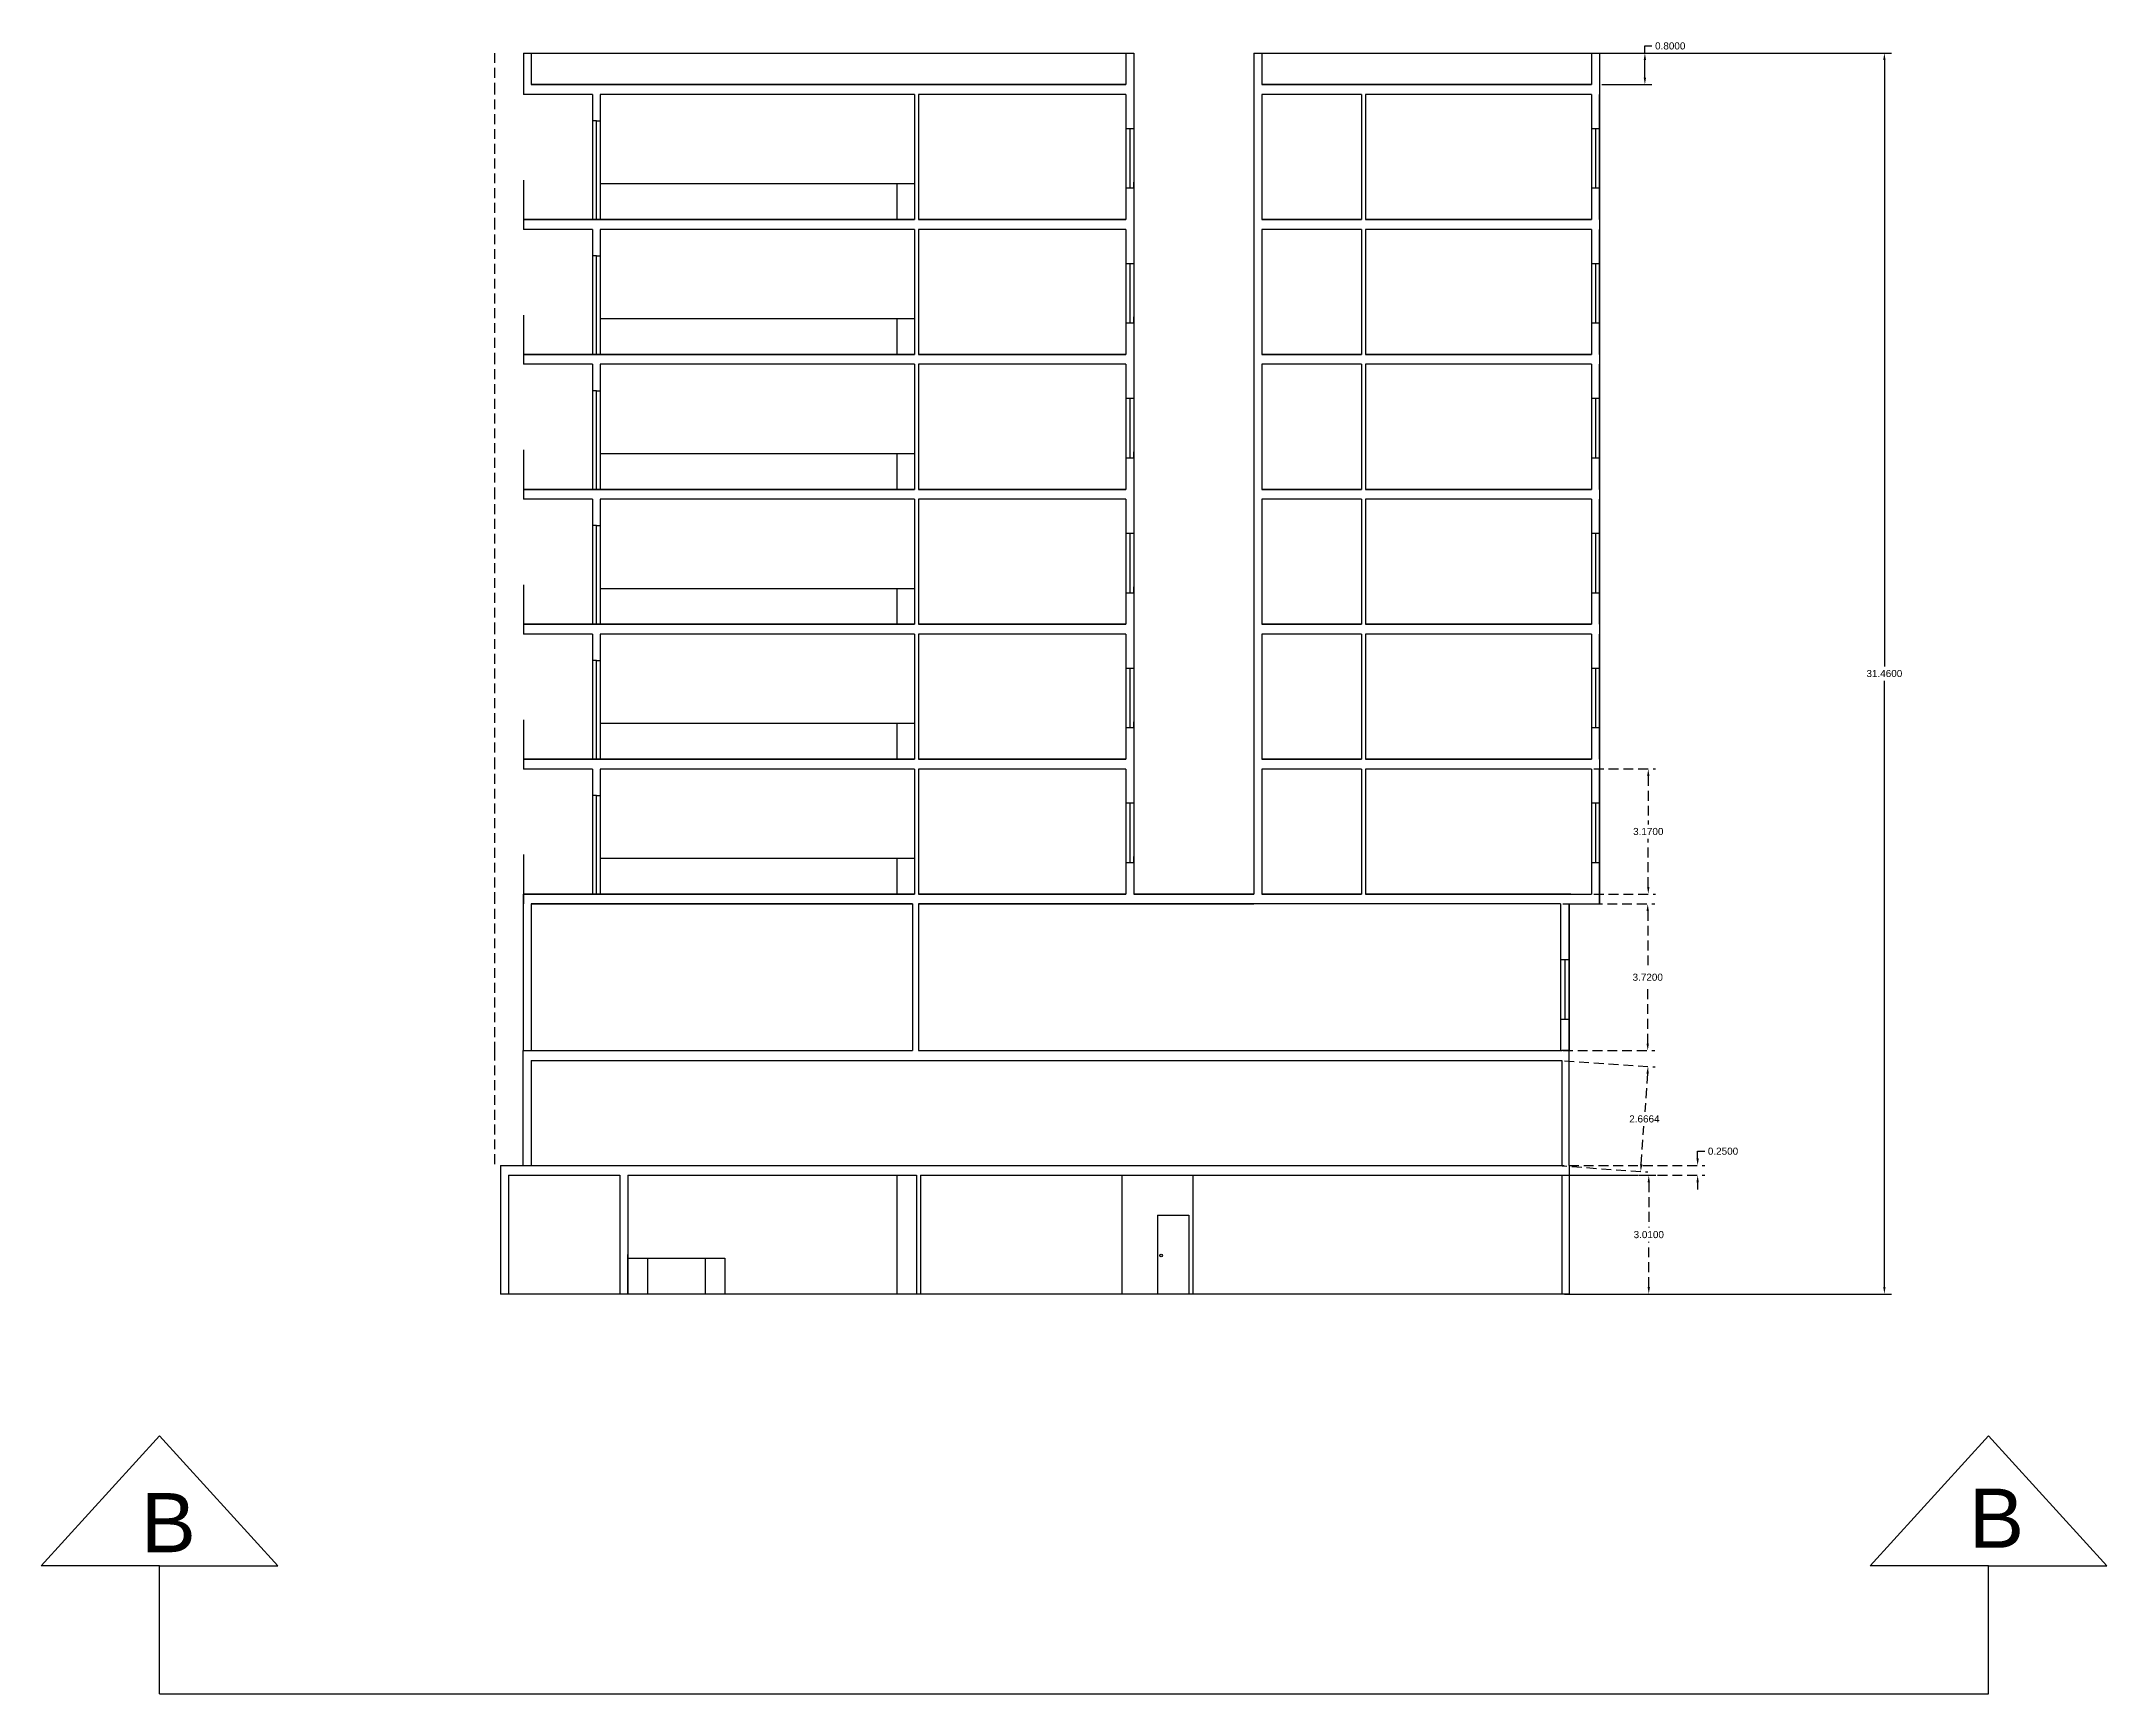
# Model space of a CAD drawing. Header units: inches. Extents: x 5 to 162, y 3 to 116.
# Drawn here: x 4.7 to 57.1, y 2.5 to 44.4 of the extents above; entities that cross this region are included whole.
import ezdxf

# ---------------------------------------------------------------- set-up
doc = ezdxf.new("R2010")
doc.units = ezdxf.units.IN
doc.header["$MEASUREMENT"] = 0
doc.linetypes.add('HIDDEN', pattern=[0.375, 0.25, -0.125])
doc.styles.get("Standard").update_dxf_attribs({"font": 'arial.ttf'})
doc.dimstyles.get("Standard").update_dxf_attribs({"dimtxt": 0.18, "dimasz": 0.18, "dimexe": 0.18, "dimexo": 0.0625, "dimgap": 0.09, "dimtad": 0, "dimtih": 1, "dimtoh": 1, "dimdec": 4, "dimzin": 0, "dimdsep": 46, "dimtxsty": 'Standard', "dimcen": 0.09, "dimadec": 0, "dimazin": 0, "dimtfac": 1, "dimtdec": 4, "dimtofl": 0, "dimtmove": 0, "dimatfit": 3, "dimfxl": 1, "dimtolj": 1, "dimtzin": 0, "dimarcsym": 0})

# ---------------------------------------------------------------- blocks, each defined once
blk = doc.blocks.new('*D114')
at = {"color": 0, "lineweight": -2, "transparency": 16777216}
for p, q in [((43.517, 44.107), (51.626, 44.107)), ((51.446, 43.927), (51.446, 28.558)), ((51.446, 12.827), (51.446, 28.195)), ((43.517, 12.647), (51.626, 12.647))]:
    blk.add_line(p, q, dxfattribs=at)
at = {"color": 0, "transparency": 16777216}
for points in [[(51.416, 43.927), (51.476, 43.927), (51.446, 44.107)], [(51.416, 12.827), (51.476, 12.827), (51.446, 12.647)]]:
    blk.add_solid(points, dxfattribs=at)
at = {"layer": 'Defpoints', "color": 0, "transparency": 16777216}
for p in [(43.454, 44.107), (51.446, 44.107), (43.454, 12.647)]:
    blk.add_point(p, dxfattribs=at)
at = {"color": 0, "transparency": 16777216, "insert": (51.446, 28.377), "char_height": 0.18, "attachment_point": 5}
blk.add_mtext('\\A1;31.4600', dxfattribs=at)
blk = doc.blocks.new('*D115')
at = {"color": 0, "linetype": 'HIDDEN', "lineweight": -2, "transparency": 16777216}
for p, q in [((43.331, 15.657), (45.651, 15.657)), ((45.471, 15.477), (45.471, 14.333)), ((45.471, 12.827), (45.471, 13.97)), ((43.331, 12.647), (45.651, 12.647))]:
    blk.add_line(p, q, dxfattribs=at)
at = {"color": 0, "linetype": 'HIDDEN', "transparency": 16777216}
for points in [[(45.441, 15.477), (45.501, 15.477), (45.471, 15.657)], [(45.441, 12.827), (45.501, 12.827), (45.471, 12.647)]]:
    blk.add_solid(points, dxfattribs=at)
at = {"layer": 'Defpoints', "color": 0, "linetype": 'HIDDEN', "transparency": 16777216}
for p in [(43.269, 15.657), (45.471, 15.657), (43.269, 12.647)]:
    blk.add_point(p, dxfattribs=at)
at = {"color": 0, "linetype": 'HIDDEN', "transparency": 16777216, "insert": (45.471, 14.152), "char_height": 0.18, "attachment_point": 5}
blk.add_mtext('\\A1;3.0100', dxfattribs=at)
blk = doc.blocks.new('*D116')
at = {"color": 0, "linetype": 'HIDDEN', "lineweight": -2, "transparency": 16777216}
for p, q in [((43.331, 18.562), (45.632, 18.403)), ((45.44, 18.236), (45.373, 17.267)), ((45.28, 15.935), (45.348, 16.903)), ((43.146, 15.902), (45.448, 15.743))]:
    blk.add_line(p, q, dxfattribs=at)
at = {"color": 0, "linetype": 'HIDDEN', "transparency": 16777216}
for points in [[(45.41, 18.238), (45.47, 18.233), (45.452, 18.415)], [(45.25, 15.937), (45.31, 15.933), (45.268, 15.755)]]:
    blk.add_solid(points, dxfattribs=at)
at = {"layer": 'Defpoints', "color": 0, "linetype": 'HIDDEN', "transparency": 16777216}
for p in [(43.269, 18.567), (45.452, 18.415), (43.084, 15.907)]:
    blk.add_point(p, dxfattribs=at)
at = {"color": 0, "linetype": 'HIDDEN', "transparency": 16777216, "insert": (45.36, 17.085), "char_height": 0.18, "attachment_point": 5}
blk.add_mtext('\\A1;2.6664', dxfattribs=at)
blk = doc.blocks.new('*D117')
at = {"color": 0, "linetype": 'HIDDEN', "lineweight": -2, "transparency": 16777216}
for p, q in [((43.295, 22.537), (45.624, 22.537)), ((45.444, 22.357), (45.444, 20.858)), ((45.444, 18.997), (45.444, 20.495)), ((43.295, 18.817), (45.624, 18.817))]:
    blk.add_line(p, q, dxfattribs=at)
at = {"color": 0, "linetype": 'HIDDEN', "transparency": 16777216}
for points in [[(45.414, 22.357), (45.474, 22.357), (45.444, 22.537)], [(45.414, 18.997), (45.474, 18.997), (45.444, 18.817)]]:
    blk.add_solid(points, dxfattribs=at)
at = {"layer": 'Defpoints', "color": 0, "linetype": 'HIDDEN', "transparency": 16777216}
for p in [(43.232, 22.537), (45.444, 22.537), (43.232, 18.817)]:
    blk.add_point(p, dxfattribs=at)
at = {"color": 0, "linetype": 'HIDDEN', "transparency": 16777216, "insert": (45.444, 20.677), "char_height": 0.18, "attachment_point": 5}
blk.add_mtext('\\A1;3.7200', dxfattribs=at)
blk = doc.blocks.new('*D118')
at = {"color": 0, "linetype": 'HIDDEN', "lineweight": -2, "transparency": 16777216}
for p, q in [((44.078, 25.957), (45.638, 25.957)), ((45.458, 25.777), (45.458, 24.553)), ((45.458, 22.967), (45.458, 24.19)), ((44.078, 22.787), (45.638, 22.787))]:
    blk.add_line(p, q, dxfattribs=at)
at = {"color": 0, "linetype": 'HIDDEN', "transparency": 16777216}
for points in [[(45.428, 25.777), (45.488, 25.777), (45.458, 25.957)], [(45.428, 22.967), (45.488, 22.967), (45.458, 22.787)]]:
    blk.add_solid(points, dxfattribs=at)
at = {"layer": 'Defpoints', "color": 0, "linetype": 'HIDDEN', "transparency": 16777216}
for p in [(44.016, 25.957), (45.458, 25.957), (44.016, 22.787)]:
    blk.add_point(p, dxfattribs=at)
at = {"color": 0, "linetype": 'HIDDEN', "transparency": 16777216, "insert": (45.458, 24.372), "char_height": 0.18, "attachment_point": 5}
blk.add_mtext('\\A1;3.1700', dxfattribs=at)
blk = doc.blocks.new('*D119')
at = {"color": 0, "lineweight": -2, "transparency": 16777216}
for p, q in [((44.281, 44.107), (45.552, 44.107)), ((45.372, 44.107), (45.372, 44.287)), ((45.372, 44.287), (45.552, 44.287)), ((45.372, 43.487), (45.372, 43.927)), ((44.281, 43.307), (45.552, 43.307))]:
    blk.add_line(p, q, dxfattribs=at)
at = {"color": 0, "transparency": 16777216}
for points in [[(45.342, 43.927), (45.402, 43.927), (45.372, 44.107)], [(45.342, 43.487), (45.402, 43.487), (45.372, 43.307)]]:
    blk.add_solid(points, dxfattribs=at)
at = {"layer": 'Defpoints', "color": 0, "transparency": 16777216}
for p in [(44.218, 44.107), (45.372, 44.107), (44.218, 43.307)]:
    blk.add_point(p, dxfattribs=at)
at = {"color": 0, "transparency": 16777216, "insert": (46.015, 44.287), "char_height": 0.18, "attachment_point": 5}
blk.add_mtext('\\A1;0.8000', dxfattribs=at)
blk = doc.blocks.new('*D120')
at = {"color": 0, "linetype": 'HIDDEN', "lineweight": -2, "transparency": 16777216}
for p, q in [((46.71, 16.087), (46.71, 16.267)), ((46.71, 16.267), (46.89, 16.267)), ((35.196, 15.907), (46.89, 15.907)), ((35.196, 15.657), (46.89, 15.657)), ((46.71, 15.477), (46.71, 15.297))]:
    blk.add_line(p, q, dxfattribs=at)
at = {"color": 0, "linetype": 'HIDDEN', "transparency": 16777216}
for points in [[(46.68, 16.087), (46.74, 16.087), (46.71, 15.907)], [(46.68, 15.477), (46.74, 15.477), (46.71, 15.657)]]:
    blk.add_solid(points, dxfattribs=at)
at = {"layer": 'Defpoints', "color": 0, "linetype": 'HIDDEN', "transparency": 16777216}
for p in [(35.133, 15.907), (46.71, 15.907), (35.133, 15.657)]:
    blk.add_point(p, dxfattribs=at)
at = {"color": 0, "linetype": 'HIDDEN', "transparency": 16777216, "insert": (47.354, 16.267), "char_height": 0.18, "attachment_point": 5}
blk.add_mtext('\\A1;0.2500', dxfattribs=at)

msp = doc.modelspace()

# ---------------------------------------------------------------- linework, layer by layer
at = {"linetype": 'HIDDEN'}
for p, q in [((16.19725, 44.10653), (16.19725, 43.30653)), ((16.19725, 43.30653), (16.19725, 39.88653)), ((16.19725, 39.88653), (16.19725, 36.46653)), ((16.19725, 36.46653), (16.19725, 33.04653)), ((16.19725, 33.04653), (16.19725, 29.62653)), ((16.19725, 29.62653), (16.19725, 26.20653)), ((16.19725, 26.20653), (16.19725, 22.78653)), ((16.19725, 22.78653), (16.19725, 18.81653)), ((16.19725, 18.81653), (16.19725, 15.90653))]:
    msp.add_line(p, q, dxfattribs=at)
for p, q in [((16.92784, 44.10653), (16.92784, 43.30653)), ((16.92784, 44.10653), (32.40784, 44.10653)), ((17.12784, 44.10653), (17.12784, 43.30653)), ((32.20784, 44.10653), (32.20784, 43.30653)), ((32.40784, 44.10653), (32.40784, 43.30653)), ((35.45784, 44.10653), (44.21848, 44.10653)), ((35.45784, 44.10653), (35.45784, 43.30653)), ((35.65784, 44.10653), (35.65784, 43.30653)), ((44.01566, 44.10653), (44.01566, 43.30653)), ((44.21848, 44.10653), (44.21848, 43.30653)), ((16.9277, 43.30653), (16.9277, 43.05653)), ((16.92784, 43.30653), (16.9277, 43.30653)), ((18.67984, 43.05653), (16.9277, 43.05653)), ((32.20784, 43.30653), (17.12784, 43.30653)), ((17.12784, 43.30653), (32.20784, 43.30653)), ((18.67984, 43.05653), (18.67984, 39.88653)), ((26.84984, 43.05653), (18.87984, 43.05653)), ((18.87984, 43.05653), (18.87984, 39.88653)), ((26.84984, 43.05653), (26.84984, 39.88653)), ((32.20984, 43.05653), (26.94984, 43.05653)), ((26.94984, 43.05653), (26.94984, 39.88653)), ((32.20984, 43.05653), (32.20984, 39.88653)), ((32.40984, 43.30653), (32.40784, 43.30653)), ((32.40984, 43.30653), (32.40984, 39.88653)), ((35.45784, 43.30653), (35.45784, 39.88653)), ((44.01566, 43.30653), (35.65784, 43.30653)), ((35.65784, 43.30653), (44.01566, 43.30653)), ((38.18784, 43.05653), (35.65784, 43.05653)), ((35.65784, 43.05653), (35.65784, 39.88653)), ((38.18784, 43.05653), (38.18784, 39.88653)), ((44.01566, 43.05653), (38.28784, 43.05653)), ((38.28784, 43.05653), (38.28784, 39.88653)), ((44.01566, 43.05653), (44.01566, 39.88653)), ((44.21848, 43.30653), (44.21848, 39.88653)), ((44.21848, 39.88653), (44.21848, 43.05653)), ((18.77984, 42.38653), (18.67984, 42.38653)), ((18.77984, 39.88653), (18.77984, 42.38653)), ((18.77984, 42.38653), (18.87984, 42.38653)), ((32.40984, 42.18653), (32.20984, 42.18653)), ((32.30984, 42.18653), (32.30984, 40.68653)), ((44.21848, 42.18653), (44.01566, 42.18653)), ((44.11707, 42.18653), (44.11707, 40.68653)), ((44.21848, 40.68653), (44.21848, 42.18653)), ((16.9277, 40.88653), (16.9277, 39.88653)), ((18.87984, 40.79653), (26.39784, 40.79653)), ((26.39784, 40.79653), (26.39784, 39.88653)), ((26.39784, 40.79653), (26.84984, 40.79653)), ((32.20984, 40.68653), (32.40984, 40.68653)), ((32.40984, 40.68653), (32.40984, 40.83653)), ((44.01566, 40.68653), (44.21848, 40.68653)), ((16.9277, 39.88653), (18.67984, 39.88653)), ((16.9277, 39.88653), (16.9277, 39.63653)), ((26.84984, 39.88653), (16.9277, 39.88653)), ((18.67984, 39.88653), (18.87984, 39.88653)), ((18.87984, 39.88653), (26.84984, 39.88653)), ((26.94984, 39.88653), (32.20984, 39.88653)), ((32.20984, 39.88653), (26.94984, 39.88653)), ((32.40984, 39.88653), (32.40984, 36.46653)), ((35.45784, 39.88653), (35.45784, 36.46653)), ((35.65784, 39.88653), (38.18784, 39.88653)), ((38.18784, 39.88653), (35.65784, 39.88653)), ((38.28784, 39.88653), (44.01566, 39.88653)), ((44.01566, 39.88653), (38.28784, 39.88653)), ((44.21848, 39.88653), (44.21848, 36.46653)), ((18.67984, 39.63653), (16.9277, 39.63653)), ((18.67984, 39.63653), (18.67984, 36.46653)), ((26.84984, 39.63653), (18.87984, 39.63653)), ((18.87984, 39.63653), (18.87984, 36.46653)), ((26.84984, 39.63653), (26.84984, 36.46653)), ((32.20984, 39.63653), (26.94984, 39.63653)), ((26.94984, 39.63653), (26.94984, 36.46653)), ((32.20984, 39.63653), (32.20984, 36.46653)), ((38.18784, 39.63653), (35.65784, 39.63653)), ((35.65784, 39.63653), (35.65784, 36.46653)), ((38.18784, 39.63653), (38.18784, 36.46653)), ((44.01566, 39.63653), (38.28784, 39.63653)), ((38.28784, 39.63653), (38.28784, 36.46653)), ((44.01566, 39.63653), (44.01566, 36.46653)), ((44.21848, 36.46653), (44.21848, 39.63653)), ((18.77984, 38.96653), (18.67984, 38.96653)), ((18.77984, 36.46653), (18.77984, 38.96653)), ((18.77984, 38.96653), (18.87984, 38.96653)), ((32.40984, 38.76653), (32.20984, 38.76653)), ((32.30984, 38.76653), (32.30984, 37.26653)), ((44.21848, 38.76653), (44.01566, 38.76653)), ((44.11707, 38.76653), (44.11707, 37.26653)), ((44.21848, 37.26653), (44.21848, 38.76653)), ((16.9277, 37.46653), (16.9277, 36.46653)), ((18.87984, 37.37653), (26.39784, 37.37653)), ((26.39784, 37.37653), (26.39784, 36.46653)), ((26.39784, 37.37653), (26.84984, 37.37653)), ((32.20984, 37.26653), (32.40984, 37.26653)), ((32.40984, 37.26653), (32.40984, 37.41653)), ((44.01566, 37.26653), (44.21848, 37.26653)), ((16.9277, 36.46653), (18.67984, 36.46653)), ((16.9277, 36.46653), (16.9277, 36.21653)), ((26.84984, 36.46653), (16.9277, 36.46653)), ((18.67984, 36.21653), (16.9277, 36.21653)), ((18.67984, 36.46653), (18.87984, 36.46653)), ((18.67984, 36.21653), (18.67984, 33.04653)), ((18.87984, 36.46653), (26.84984, 36.46653)), ((26.84984, 36.21653), (18.87984, 36.21653)), ((18.87984, 36.21653), (18.87984, 33.04653)), ((26.84984, 36.21653), (26.84984, 33.04653)), ((26.94984, 36.46653), (32.20984, 36.46653)), ((32.20984, 36.46653), (26.94984, 36.46653)), ((32.20984, 36.21653), (26.94984, 36.21653)), ((26.94984, 36.21653), (26.94984, 33.04653)), ((32.20984, 36.21653), (32.20984, 33.04653)), ((32.40984, 36.46653), (32.40984, 33.04653)), ((35.45784, 36.46653), (35.45784, 33.04653)), ((35.65784, 36.46653), (38.18784, 36.46653)), ((38.18784, 36.46653), (35.65784, 36.46653)), ((38.18784, 36.21653), (35.65784, 36.21653)), ((35.65784, 36.21653), (35.65784, 33.04653)), ((38.18784, 36.21653), (38.18784, 33.04653)), ((38.28784, 36.46653), (44.01566, 36.46653)), ((44.01566, 36.46653), (38.28784, 36.46653)), ((44.01566, 36.21653), (38.28784, 36.21653)), ((38.28784, 36.21653), (38.28784, 33.04653)), ((44.01566, 36.21653), (44.01566, 33.04653)), ((44.21848, 36.46653), (44.21848, 33.04653)), ((44.21848, 33.04653), (44.21848, 36.21653)), ((18.77984, 35.54653), (18.67984, 35.54653)), ((18.77984, 33.04653), (18.77984, 35.54653)), ((18.77984, 35.54653), (18.87984, 35.54653)), ((32.40984, 35.34653), (32.20984, 35.34653)), ((32.30984, 35.34653), (32.30984, 33.84653)), ((44.21848, 35.34653), (44.01566, 35.34653)), ((44.11707, 35.34653), (44.11707, 33.84653)), ((44.21848, 33.84653), (44.21848, 35.34653)), ((16.9277, 34.04653), (16.9277, 33.04653)), ((18.87984, 33.95653), (26.39784, 33.95653)), ((26.39784, 33.95653), (26.39784, 33.04653)), ((26.39784, 33.95653), (26.84984, 33.95653)), ((32.20984, 33.84653), (32.40984, 33.84653)), ((32.40984, 33.84653), (32.40984, 33.99653)), ((44.01566, 33.84653), (44.21848, 33.84653)), ((16.9277, 33.04653), (18.67984, 33.04653)), ((16.9277, 33.04653), (16.9277, 32.79653)), ((26.84984, 33.04653), (16.9277, 33.04653)), ((18.67984, 33.04653), (18.87984, 33.04653)), ((18.87984, 33.04653), (26.84984, 33.04653)), ((26.94984, 33.04653), (32.20984, 33.04653)), ((32.20984, 33.04653), (26.94984, 33.04653)), ((32.40984, 33.04653), (32.40984, 29.62653)), ((35.45784, 33.04653), (35.45784, 29.62653)), ((35.65784, 33.04653), (38.18784, 33.04653)), ((38.18784, 33.04653), (35.65784, 33.04653)), ((38.28784, 33.04653), (44.01566, 33.04653)), ((44.01566, 33.04653), (38.28784, 33.04653)), ((44.21848, 33.04653), (44.21848, 29.62653)), ((18.67984, 32.79653), (16.9277, 32.79653)), ((18.67984, 32.79653), (18.67984, 29.62653)), ((26.84984, 32.79653), (18.87984, 32.79653)), ((18.87984, 32.79653), (18.87984, 29.62653)), ((26.84984, 32.79653), (26.84984, 29.62653)), ((32.20984, 32.79653), (26.94984, 32.79653)), ((26.94984, 32.79653), (26.94984, 29.62653)), ((32.20984, 32.79653), (32.20984, 29.62653)), ((38.18784, 32.79653), (35.65784, 32.79653)), ((35.65784, 32.79653), (35.65784, 29.62653)), ((38.18784, 32.79653), (38.18784, 29.62653)), ((44.01566, 32.79653), (38.28784, 32.79653)), ((38.28784, 32.79653), (38.28784, 29.62653)), ((44.01566, 32.79653), (44.01566, 29.62653)), ((44.21848, 29.62653), (44.21848, 32.79653)), ((18.77984, 32.12653), (18.67984, 32.12653)), ((18.77984, 29.62653), (18.77984, 32.12653)), ((18.77984, 32.12653), (18.87984, 32.12653)), ((32.40984, 31.92653), (32.20984, 31.92653)), ((32.30984, 31.92653), (32.30984, 30.42653)), ((44.21848, 31.92653), (44.01566, 31.92653)), ((44.11707, 31.92653), (44.11707, 30.42653)), ((44.21848, 30.42653), (44.21848, 31.92653)), ((16.9277, 30.62653), (16.9277, 29.62653)), ((18.87984, 30.53653), (26.39784, 30.53653)), ((26.39784, 30.53653), (26.39784, 29.62653)), ((26.39784, 30.53653), (26.84984, 30.53653)), ((32.20984, 30.42653), (32.40984, 30.42653)), ((32.40984, 30.42653), (32.40984, 30.57653)), ((44.01566, 30.42653), (44.21848, 30.42653)), ((16.9277, 29.62653), (18.67984, 29.62653)), ((16.9277, 29.62653), (16.9277, 29.37653)), ((26.84984, 29.62653), (16.9277, 29.62653)), ((18.67984, 29.37653), (16.9277, 29.37653)), ((18.67984, 29.62653), (18.87984, 29.62653)), ((18.67984, 29.37653), (18.67984, 26.20653)), ((18.87984, 29.62653), (26.84984, 29.62653)), ((26.84984, 29.37653), (18.87984, 29.37653)), ((18.87984, 29.37653), (18.87984, 26.20653)), ((26.84984, 29.37653), (26.84984, 26.20653)), ((26.94984, 29.62653), (32.20984, 29.62653)), ((32.20984, 29.62653), (26.94984, 29.62653)), ((32.20984, 29.37653), (26.94984, 29.37653)), ((26.94984, 29.37653), (26.94984, 26.20653)), ((32.20984, 29.37653), (32.20984, 26.20653)), ((32.40984, 29.62653), (32.40984, 26.20653)), ((35.45784, 29.62653), (35.45784, 26.20653)), ((35.65784, 29.62653), (38.18784, 29.62653)), ((35.65784, 29.62653), (38.18784, 29.62653)), ((38.18784, 29.62653), (35.65784, 29.62653)), ((38.18784, 29.37653), (35.65784, 29.37653)), ((35.65784, 29.37653), (35.65784, 26.20653)), ((38.18784, 29.37653), (38.18784, 26.20653)), ((38.28784, 29.62653), (44.01566, 29.62653)), ((38.28784, 29.62653), (44.01566, 29.62653)), ((44.01566, 29.62653), (38.28784, 29.62653)), ((44.01566, 29.37653), (38.28784, 29.37653)), ((38.28784, 29.37653), (38.28784, 26.20653)), ((44.01566, 29.37653), (44.01566, 26.20653)), ((44.21848, 29.62653), (44.21848, 26.20653)), ((44.21848, 26.20653), (44.21848, 29.37653)), ((18.77984, 28.70653), (18.67984, 28.70653)), ((18.77984, 26.20653), (18.77984, 28.70653)), ((18.77984, 28.70653), (18.87984, 28.70653)), ((32.40984, 28.50653), (32.20984, 28.50653)), ((32.30984, 28.50653), (32.30984, 27.00653)), ((44.21848, 28.50653), (44.01566, 28.50653)), ((44.11707, 28.50653), (44.11707, 27.00653)), ((44.21848, 27.00653), (44.21848, 28.50653)), ((16.9277, 27.20653), (16.9277, 26.20653)), ((18.87984, 27.11653), (26.39784, 27.11653)), ((26.39784, 27.11653), (26.39784, 26.20653)), ((26.39784, 27.11653), (26.84984, 27.11653)), ((32.20984, 27.00653), (32.40984, 27.00653)), ((32.40984, 27.00653), (32.40984, 27.15653)), ((44.01566, 27.00653), (44.21848, 27.00653)), ((16.9277, 26.20653), (18.67984, 26.20653)), ((16.9277, 26.20653), (16.9277, 25.95653)), ((26.84984, 26.20653), (16.9277, 26.20653)), ((18.67984, 26.20653), (18.87984, 26.20653)), ((18.87984, 26.20653), (26.84984, 26.20653)), ((26.94984, 26.20653), (32.20984, 26.20653)), ((32.20984, 26.20653), (26.94984, 26.20653)), ((32.40984, 26.20653), (32.40984, 22.78653)), ((35.45784, 26.20653), (35.45784, 22.78653)), ((35.65784, 26.20653), (38.18784, 26.20653)), ((35.65784, 26.20653), (38.18784, 26.20653)), ((38.18784, 26.20653), (35.65784, 26.20653)), ((38.28784, 26.20653), (44.01566, 26.20653)), ((38.28784, 26.20653), (44.01566, 26.20653)), ((44.01566, 26.20653), (38.28784, 26.20653)), ((44.21848, 26.20653), (44.21848, 22.53653)), ((18.67984, 25.95653), (16.9277, 25.95653)), ((18.67984, 25.95653), (18.67984, 22.78653)), ((26.84984, 25.95653), (18.87984, 25.95653)), ((18.87984, 25.95653), (18.87984, 22.78653)), ((26.84984, 25.95653), (26.84984, 22.78653)), ((32.20984, 25.95653), (26.94984, 25.95653)), ((26.94984, 25.95653), (26.94984, 22.78653)), ((32.20984, 25.95653), (32.20984, 22.78653)), ((38.18784, 25.95653), (35.65784, 25.95653)), ((35.65784, 25.95653), (35.65784, 22.78653)), ((38.18784, 25.95653), (38.18784, 22.78653)), ((44.01566, 25.95653), (38.28784, 25.95653)), ((38.28784, 25.95653), (38.28784, 22.78653)), ((44.01566, 25.95653), (44.01566, 22.78653)), ((44.21848, 22.53653), (44.21848, 25.95653)), ((18.77984, 25.28653), (18.67984, 25.28653)), ((18.77984, 22.78653), (18.77984, 25.28653)), ((18.77984, 25.28653), (18.87984, 25.28653)), ((32.40984, 25.08653), (32.20984, 25.08653)), ((32.30984, 25.08653), (32.30984, 23.58653)), ((44.21848, 25.08653), (44.01566, 25.08653)), ((44.11707, 25.08653), (44.11707, 23.58653)), ((44.21848, 23.58653), (44.21848, 25.08653)), ((16.9277, 23.78653), (16.9277, 22.53653)), ((18.87984, 23.69653), (26.39784, 23.69653)), ((26.39784, 23.69653), (26.39784, 22.78653)), ((26.39784, 23.69653), (26.84984, 23.69653)), ((32.20984, 23.58653), (32.40984, 23.58653)), ((32.40984, 23.58653), (32.40984, 23.73653)), ((44.01566, 23.58653), (44.21848, 23.58653)), ((16.9273, 22.78653), (16.9273, 18.81653)), ((26.84984, 22.78653), (16.9273, 22.78653)), ((16.9277, 22.78653), (18.67984, 22.78653)), ((17.1273, 22.53653), (18.87984, 22.53653)), ((26.79984, 22.53653), (17.1273, 22.53653)), ((17.1273, 22.53653), (17.1273, 18.81653)), ((18.67984, 22.78653), (18.87984, 22.78653)), ((18.87984, 22.78653), (26.84984, 22.78653)), ((18.87984, 22.53653), (26.79984, 22.53653)), ((26.79984, 22.53653), (26.79984, 18.81653)), ((26.94984, 22.78653), (32.20984, 22.78653)), ((32.20984, 22.78653), (26.94984, 22.78653)), ((26.94984, 22.53653), (35.45784, 22.53653)), ((43.23203, 22.53653), (26.94984, 22.53653)), ((26.94984, 22.53653), (26.94984, 18.81653)), ((32.40984, 22.78653), (35.45784, 22.78653)), ((35.45784, 22.78653), (32.40984, 22.78653)), ((35.65784, 22.78653), (38.18784, 22.78653)), ((38.18784, 22.78653), (35.65784, 22.78653)), ((38.28784, 22.78653), (44.01566, 22.78653)), ((43.49076, 22.78653), (38.28784, 22.78653)), ((43.23203, 22.53653), (43.23203, 18.81653)), ((43.45425, 22.53653), (44.21848, 22.53653)), ((43.45425, 22.53653), (43.45425, 18.81653)), ((43.45425, 18.81653), (43.45425, 22.53653)), ((43.45425, 21.11653), (43.23203, 21.11653)), ((43.34314, 21.11653), (43.34314, 19.61653)), ((43.45425, 19.61653), (43.45425, 21.11653)), ((43.23203, 19.61653), (43.45425, 19.61653)), ((16.9273, 15.90653), (16.9273, 18.81653)), ((16.9273, 18.81653), (17.1273, 18.81653)), ((17.1273, 18.81653), (26.79984, 18.81653)), ((17.1273, 18.81653), (26.79984, 18.81653)), ((17.1273, 18.56653), (17.1273, 15.90653)), ((17.1273, 18.56653), (43.26853, 18.56653)), ((26.94984, 18.81653), (43.23203, 18.81653)), ((26.94984, 18.81653), (43.26853, 18.81653)), ((43.45425, 18.81653), (43.26853, 18.81653)), ((43.26853, 18.56653), (43.26853, 15.90653)), ((43.45425, 18.81653), (43.49076, 18.81653)), ((43.45425, 15.90653), (43.45425, 18.81653)), ((16.35215, 15.90653), (43.26853, 15.90653)), ((16.35215, 15.90653), (16.35215, 15.65653)), ((16.9273, 15.90653), (43.26853, 15.90653)), ((43.45427, 15.90653), (43.45427, 15.65653)), ((16.35215, 15.65653), (16.35215, 12.64653)), ((16.55221, 15.65653), (19.37786, 15.65653)), ((16.55221, 15.65653), (16.55221, 12.64653)), ((19.37786, 15.65653), (19.37786, 12.64653)), ((19.57786, 15.65653), (26.89786, 15.65653)), ((19.57786, 15.65653), (19.57786, 12.64653)), ((26.39786, 15.65653), (26.39786, 12.64653)), ((26.89786, 15.65653), (26.89786, 12.64653)), ((26.99786, 15.65653), (43.26855, 15.65653)), ((26.99786, 15.65653), (26.99786, 12.64653)), ((32.10986, 15.65653), (32.10986, 12.64653)), ((33.90986, 15.65653), (33.90986, 12.64653)), ((43.26855, 15.65653), (43.26855, 12.64653)), ((43.45427, 15.65653), (43.45427, 12.64653)), ((33.00986, 14.64653), (33.80986, 14.64653)), ((33.00986, 14.64653), (33.00986, 12.64653)), ((33.80986, 14.64653), (33.80986, 12.64653)), ((19.57786, 12.64653), (19.57786, 13.64653)), ((19.57786, 13.55653), (22.03786, 13.55653)), ((20.07786, 13.55653), (20.07786, 12.64653)), ((21.53786, 13.55653), (21.53786, 12.64653)), ((22.03786, 13.55653), (22.03786, 12.64653)), ((43.45427, 12.64653), (16.35215, 12.64653)), ((4.70242, 5.75633), (7.70242, 9.04885)), ((10.70242, 5.75633), (7.70242, 9.04885)), ((51.0844, 5.75633), (54.0844, 9.04885)), ((57.0844, 5.75633), (54.0844, 9.04885)), ((7.70242, 5.75633), (4.70242, 5.75633)), ((7.70242, 2.51497), (7.70242, 5.75633)), ((7.70242, 5.75633), (10.70242, 5.75633)), ((54.0844, 5.75633), (51.0844, 5.75633)), ((54.0844, 2.51497), (54.0844, 5.75633)), ((54.0844, 5.75633), (57.0844, 5.75633)), ((7.70242, 2.51497), (54.0844, 2.51497))]:
    msp.add_line(p, q)
msp.add_circle((33.10172, 13.62216), 0.03288)

# ---------------------------------------------------------------- texts
at = {"char_height": 1.5, "attachment_point": 1}
for insert in [(7.22542, 7.60114), (53.59171, 7.71311)]:
    msp.add_mtext_dynamic_manual_height_columns('B', width=1.1155648, gutter_width=1, heights=[0], dxfattribs=dict(at, insert=insert))

# ---------------------------------------------------------------- dimensions: what is measured, and where the dimension line sits
for base, p1, p2, picture, middle in [((51.44618, 44.10653), (43.45427, 12.64653), (43.45427, 44.10653), '*D114', (51.44618, 28.37653)), ((45.37199, 44.10653), (44.21848, 43.30653), (44.21848, 44.10653), '*D119', (46.01531, 44.28653))]:
    dim = msp.add_linear_dim(base=base, p1=p1, p2=p2, angle=90, dimstyle='Standard')
    dim.commit()
    dim.dimension.update_dxf_attribs({"geometry": picture, "text_midpoint": middle})
at = {"linetype": 'HIDDEN'}
for base, p1, p2, picture, middle in [((45.45836, 25.95653), (44.01566, 22.78653), (44.01566, 25.95653), '*D118', (45.45836, 24.37153)), ((46.71022, 15.90653), (35.1332, 15.65653), (35.1332, 15.90653), '*D120', (47.35354, 16.26653)), ((45.4711, 15.65653), (43.26855, 12.64653), (43.26855, 15.65653), '*D115', (45.4711, 14.15153))]:
    dim = msp.add_linear_dim(base=base, p1=p1, p2=p2, angle=90, dimstyle='Standard', dxfattribs=at)
    dim.commit()
    dim.dimension.update_dxf_attribs({"geometry": picture, "text_midpoint": middle})
for p1, p2, distance, picture, middle in [((43.23203, 18.81653), (43.23203, 22.53653), -2.21178, '*D117', (45.44381, 20.67653)), ((43.08409, 15.90653), (43.26853, 18.56653), -2.1891, '*D116', (45.36017, 17.0851))]:
    dim = msp.add_aligned_dim(p1=p1, p2=p2, distance=distance, dimstyle='Standard', dxfattribs=at)
    dim.commit()
    dim.dimension.update_dxf_attribs({"geometry": picture, "text_midpoint": middle})

doc.saveas('drawing.dxf')
